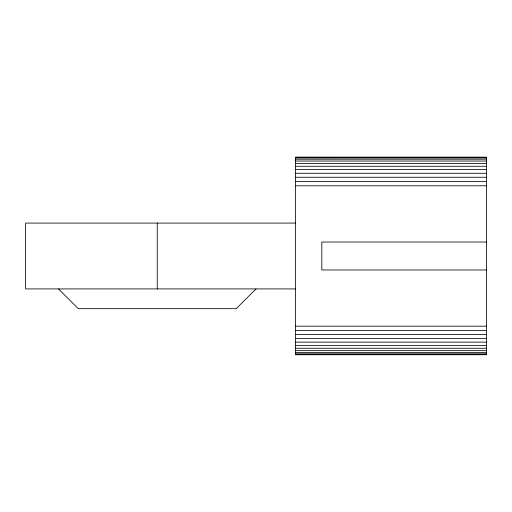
<?xml version="1.0" encoding="UTF-8"?>
<svg xmlns="http://www.w3.org/2000/svg" width="512" height="512" viewBox="0 0 512 512"><rect width="100%" height="100%" fill="white"/><g stroke="black" fill="none" stroke-linecap="round" stroke-linejoin="round"><path stroke-width="0.77" d="M256 288.915L236.25 308.666L78.266 308.666L58.515 288.915M295.494 157.254L486.4 157.254L486.4 354.746L295.494 354.746L295.494 157.254L486.4 157.293M295.494 157.946L486.4 157.946M295.494 159.206L486.4 159.206M295.494 161.037L486.4 161.037M295.494 163.418L486.4 163.418M295.494 166.291L486.4 166.291M295.494 169.6L486.4 169.6M295.494 173.28L486.4 173.28M295.494 177.261L486.4 177.261M295.494 181.459L486.4 181.459M295.494 185.792L486.4 185.792M295.494 223.085L25.6 223.085L25.6 288.915L295.494 288.915M486.4 242.029L321.83 242.029L321.83 269.971L486.4 269.971M295.494 326.17L486.4 326.17M295.494 330.445L486.4 330.445M295.494 334.586L486.4 334.586M295.494 338.509L486.4 338.509M295.494 342.138L486.4 342.138M295.494 345.408L486.4 345.408M295.494 348.262L486.4 348.262M295.494 350.65L486.4 350.65M295.494 352.518L486.4 352.518M295.494 353.837L486.4 353.837M295.494 354.586L486.4 354.586M157.254 223.085L157.254 288.915"/></g></svg>
